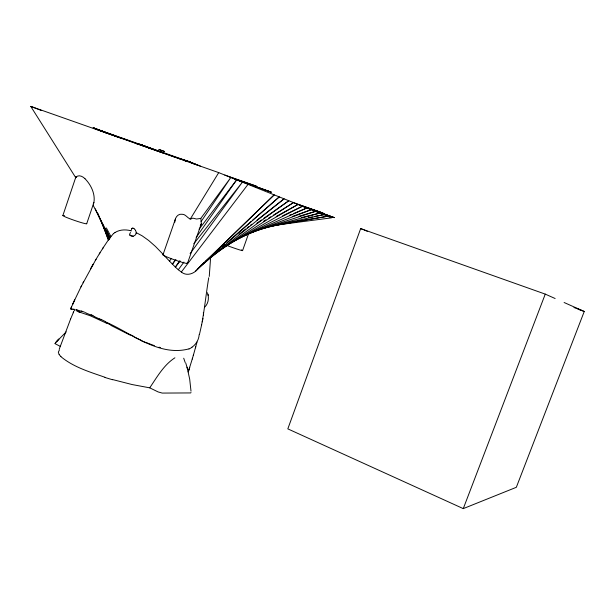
<?xml version="1.0" encoding="UTF-8"?>
<svg xmlns="http://www.w3.org/2000/svg" width="615" height="615" viewBox="0 0 615 615"><rect width="100%" height="100%" fill="white"/><g stroke="black" fill="none" stroke-linecap="round" stroke-linejoin="round"><path stroke-width="0.92" d="M201.136 221.515L200.798 218.41L230.833 177.481L201.136 221.515L201.305 223.791L187.46 263.404M210.499 259.092L209.261 276.435M174.845 222.153L174.983 220.862M131.341 229.726L131.879 228.403M199.199 334.483C198.891 339.542 196.193 344.392 191.957 347.198M201.589 325.043C204.503 309.683 206.309 292.163 208.739 277.734M275.459 225.19L331.508 217.848L218.725 172.623L30.75 106.38L75.76 177.704L75.883 177.089M175.106 220.208C175.536 216.903 178.404 213.628 181.986 214.258C186.545 213.82 188.736 221.354 192.764 218.11L196.477 219.025L200.798 218.41M202.274 321.837L202.958 318.47M201.635 324.828L199.506 334.229M86.692 223.752L93.903 202.512C95.402 193.802 90.982 184.8 84.97 178.688M193.294 355.516L197.023 342.063M195.478 347.798L195.77 346.745M189.728 367.309L188.244 371.952L192.503 358.214M192.264 359.029L193.541 354.694M136.123 233.085C135.892 237.674 127.044 236.698 130.48 232.501M62.868 215.542L76.037 176.49M162.99 254.787L175.383 219.078M93.903 202.512L93.257 203.965M59.194 349.282L70.617 319.016M242.571 250.613L248.598 233.592M555.137 298.521L545.259 294.116L360.674 228.596L287.82 428.87L463.272 508.62L516.331 487.303L584.25 311.467L564.109 302.511M463.272 508.62L545.259 294.116M201.305 223.791L200.252 225.874M109.524 238.835L110.016 237.782L106.341 229.979M70.433 319.462L73.723 311.605L73.262 312.712M73.254 303.057L72.831 304.01L74.753 299.82L70.633 308.899L72.109 309.391M71.525 306.885L70.633 308.899L74.292 309.26M74.307 300.781L81.472 285.875M80.957 286.897L96.032 259.253M83.04 282.8L83.617 281.67M110.008 237.79L113.245 233.846M136.584 232.301L136.13 233.07M92.358 265.565L93.119 264.219L90.528 268.786M75.76 177.704C77.89 174.045 82.771 176.297 84.955 178.681M95.34 260.422L99.968 252.788M190.104 219.34L218.725 172.623M112.422 379.524L132.125 384.552L149.729 387.834C157.01 377.11 163.759 364.956 174.914 357.807M99.292 253.872L103.466 247.284M102.482 248.798L107.863 240.673M175.044 260.191L172.369 264.166L175.944 259.584M203.611 315.034L203.327 312.704M172.469 264.135L175.321 267.079L179.703 260.852M196.147 237.475L236.69 179.826L271.246 192.172L232.608 178.189M183.923 262.075L178.296 269.762L175.321 267.079M190.112 253.618L242.418 182.125L193.787 243.755M171.178 258.769L169.494 261.06L172.308 264.096M199.083 229.195L236.69 179.826M178.327 269.754L181.317 272.038L248.022 184.369M175.406 267.056L180.149 261.044M181.363 272.03C186.868 276.696 194.886 273.598 198.514 267.956M57.118 340.964L55.627 342.601L66.197 331.908M59.378 350.05L58.333 352.18L59.094 354.517M195.493 271.184L274.19 194.863L197.692 268.94M204.726 307.108C208.5 303.533 209.277 297.46 207.432 292.732M197.738 268.947L279.248 196.892L252.719 220.093M201.09 265.234L203.957 262.728M205.395 261.475L211.13 256.455M222.607 246.423L224.752 244.539M226.904 242.664L251.281 221.346M113.444 233.662L114.944 232.578M200.459 265.903L284.084 198.829L257.032 220.116M239.004 234.3L245.762 228.98M247.268 227.804L248.768 226.62M250.274 225.436L251.773 224.252M131.887 228.396L132.556 228.127M114.99 232.547C119.679 229.541 125.652 229.349 130.91 230.756M209.215 258.292L288.827 200.728L263.858 218.302M256.839 223.245L261.521 219.955M215.865 252.873L293.47 202.596L273.237 215.265M263.52 221.346L265.949 219.832M268.378 218.31L270.808 216.788M222.692 247.876L298.029 204.418L322.99 213.082L301.804 205.933L334.26 217.633L304.625 207.071M276.197 216.495L298.029 204.418M230.333 242.994L302.495 206.217L334.26 217.633M282.654 215.827L302.495 206.217M139.474 144.694L140.105 144.394L173.976 156.856L189.136 161.66L200.605 166.235M238.105 238.666L306.885 207.97L293.701 213.505M289.311 215.35L291.948 214.243M188.913 348.882C158.947 356.885 131.572 333.253 105.642 321.922M242.464 236.237L311.182 209.692L292.256 216.488M249.252 233.17L315.403 211.383L298.952 216.319M169.448 261.075L163.728 255.017M257.331 230.156L319.7 213.113L301.235 217.649M261.437 228.626L323.605 214.673L314.273 216.503M308.668 217.602L312.405 216.872M267.433 226.889L327.595 216.272L296.814 221.438M275.366 225.036L277.234 224.721M279.102 224.406L280.963 224.098M289.358 222.684L291.226 222.376M293.086 222.061L294.954 221.746M132.563 228.127L133.324 228.257M73.815 309.637L74.315 309.691M74.223 310.575L74.761 310.683M136.645 143.695L140.105 144.394L163.075 153.012M136.292 143.572L140.105 144.394L161.991 152.628M184.992 160.738L189.136 161.66L198.361 165.443M184.254 160.477L189.136 161.66L196.124 164.659M76.106 309.676L81.941 311.421M76.913 311.175L90.359 315.803L106.526 323.198M159.016 347.183L160.377 347.575M158.747 151.482L93.242 127.889L106.057 132.917M130.957 230.771L131.364 230.894M178.373 158.401L189.136 161.66L195.001 164.267M104.957 377.272C89.644 371.921 73.293 367.117 60.685 356.477M229.941 177.12L256.34 186.145L224.798 175.06M189.136 161.66L93.242 127.889L111.207 134.731M294.316 202.935L322.99 213.082M573.964 307.515L580.998 310.022M154.365 345.661L148.83 343.577M578.138 309.291L584.25 311.467M234.853 179.088L271.246 192.172M161.73 150.421L164.62 151.536L158.855 149.43L161.291 150.383M120.548 138.021L93.242 127.889L117.427 136.922M85.039 312.535L86.323 313.027M30.75 106.38L37.992 109.193M38.853 109.524L41.42 110.523M133.271 236.514L130.91 235.576M141.596 145.44L140.105 144.394L152.282 149.207M360.674 228.596L363.219 229.626M364.065 229.972L367.293 231.271M129.68 235.076L130.903 235.576M148.23 343.339L145.717 342.301M133.332 228.257L133.901 228.557M91.258 315.065L93.926 316.248M60.393 346.414L54.804 343.547A3.736 0.669 17.6 0 1 55.204 343.385M141.073 340.279L134.208 337.082M99.576 318.901L101.237 319.708M149.729 387.834L158.109 391.924L162.199 393.077L190.704 392.931L191.011 392.539M129.903 334.983L110.777 325.32M140.105 144.394L142.665 145.817M133.909 228.565L134.393 228.941M163.152 254.349L155.464 246.446L148.653 240.465L142.18 235.845L136.353 232.701L135.638 230.548M134.77 229.318L135.438 230.202M183.716 358.222L185.123 362.396M106.395 227.988L110.854 236.398M93.272 205.533L109.97 237.836M95.31 208.839L109.332 239.358M104.619 227.819L105.35 229.587M106.441 232.239L109.37 239.312M97.831 213.274L108.647 239.935M104.481 228.15L108.394 238.989M102.597 224.168L108.371 240.357M185.738 363.004L187.606 369.246M187.037 367.155L189.681 379.094L190.996 391.155M208.024 294.524L208.216 295.538M241.403 249.928A11.547 0.492 19.7 0 1 239.243 249.775A11.547 0.492 19.7 0 1 226.374 245.262M86.354 223.376A12.607 0.83 19 0 1 74.015 220.239A12.607 0.83 19 0 1 63.699 215.504M64.052 215.565A12.607 0.83 19 0 1 64.467 215.65M187.022 262.966A12.976 0.922 19.3 0 1 175.606 260.222A12.976 0.922 19.3 0 1 163.221 254.725M133.686 336.413A65.244 8.61 28 0 1 129.542 334.383M146.009 342.74A73.739 19.465 31.1 0 1 141.312 340.71M105.78 322.514A46.663 3.836 27.5 0 1 110.354 324.782M94.272 316.556A44.818 6.058 29.1 0 1 99.838 319.185M100.837 319.293A47.347 5.673 28.7 0 1 105.38 321.56M192.003 347.244A87.292 37.661 42.8 0 1 189.02 348.997M90.943 314.942A65.705 0.438 14.4 0 1 92.973 315.449M75.73 309.883A57.956 3.605 21.9 0 1 77.79 310.414M86.746 313.343A44.818 6.096 29 0 1 91.643 315.38M81.303 311.006A47.37 5.904 28.3 0 1 84.37 312.074M78.397 311.728A61.846 0.922 16.8 0 1 80.465 312.274M60.916 356.539A58.586 10.909 18.2 0 1 59.248 354.555M112.53 379.732A58.433 11.039 18.1 0 1 104.95 377.449M58.802 339.157L57.095 340.987L58.802 339.149"/></g></svg>
